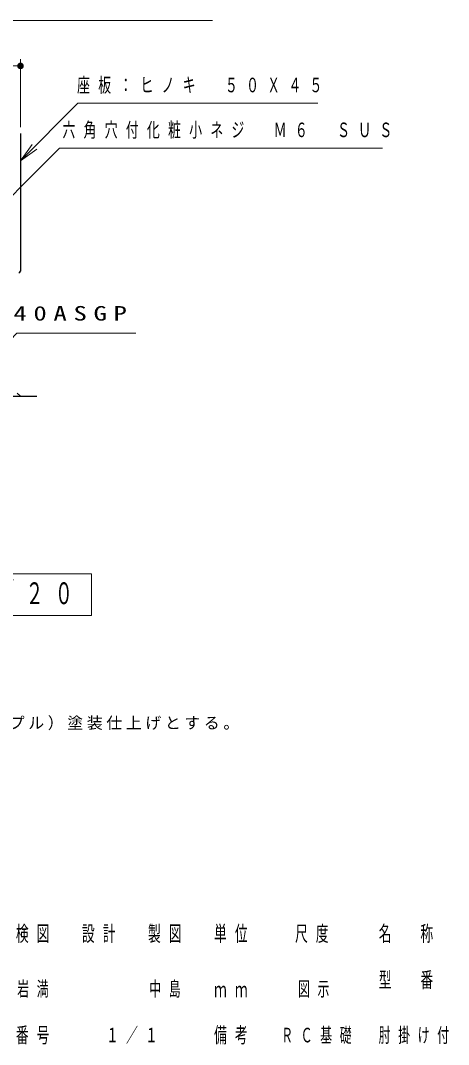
# Model space of a CAD drawing. Units: millimetres on the paper, scale 1:20. Extents: x -361 to 9, y -38 to 343.
# Drawn here: x -235 to -170.2, y 2.2 to 157.2 of the extents above; entities that cross this region are included whole.
import ezdxf

# ---------------------------------------------------------------- set-up
doc = ezdxf.new("R2010")
doc.units = ezdxf.units.MM
for name, color, linetype, lineweight in [('1_20', 7, 'Continuous', 25), ('99', 7, 'Continuous', 13), ('CLASS1', 7, 'Continuous', 13)]:
    doc.layers.add(name, color=color, linetype=linetype, lineweight=lineweight)
doc.styles.add('ＭＳ ゴシック', font='')
doc.styles.get('ＭＳ ゴシック').set_extended_font_data('MS Gothic')

# ---------------------------------------------------------------- blocks, each defined once
blk = doc.blocks.new('filled_dot')
at = {"color": 0, "linetype": 'Continuous', "lineweight": -2, "const_width": 1.25}
blk.add_lwpolyline([(-0.625, 0, 1), (0.625, 0, 1)], format="xyb", close=True, dxfattribs=at)

msp = doc.modelspace()

# ---------------------------------------------------------------- linework, layer by layer
at = {"layer": '1_20', "lineweight": 13}
for p, q in [((-234.955, 141.049), (-234.955, 151.299)), ((-242.455, 150.299), (-234.955, 150.299)), ((-234.955, 135.945), (-233.187, 138.419)), ((-234.955, 135.945), (-232.834, 138.066)), ((-232.48, 137.712), (-234.955, 135.945))]:
    msp.add_line(p, q, dxfattribs=at)
at = {"layer": '1_20'}
msp.add_line((-234.955, 140.049), (-234.955, 119.245), dxfattribs=at)
at = {"layer": '1_20', "color": 4}
for p, q in [((-235.455, 100.794), (-234.955, 100.294)), ((-279.955, 100.295), (-232.455, 100.295))]:
    msp.add_line(p, q, dxfattribs=at)
at = {"layer": '1_20', "lineweight": 13}
for points in [[(-264.955, 139.049), (-247.334, 157.176), (-205.9, 157.176)], [(-234.955, 135.945), (-226.26, 144.639), (-189.936, 144.639)], [(-242.155, 124.755), (-229.063, 137.846), (-180.165, 137.846)], [(-241.67, 103.456), (-235.52, 109.838), (-217.509, 109.838)]]:
    msp.add_lwpolyline(points, dxfattribs=at)
at = {"layer": '1_20'}
msp.add_arc((-235.205, 119.245), 0.25, 270.00005, 0.00004, dxfattribs=at)
at = {"layer": 'CLASS1'}
for p, q in [((-224.205, 73.445), (-270.705, 73.445)), ((-224.205, 67.145), (-224.205, 73.445)), ((-270.705, 67.145), (-224.205, 67.145))]:
    msp.add_line(p, q, dxfattribs=at)

# ---------------------------------------------------------------- block references
at = {"layer": '1_20', "lineweight": 13, "xscale": 0.4, "yscale": 0.4, "rotation": 180}
msp.add_blockref('filled_dot', (-234.955, 150.299), dxfattribs=at)

# ---------------------------------------------------------------- texts
at = {"layer": '1_20', "char_height": 2.199, "attachment_point": 4, "style": 'ＭＳ ゴシック'}
for s, insert in [('\\T1.64;\\W0.65;座板：ヒノキ\u3000５０Ｘ４５', (-226.39, 147.289)), ('\\T1.64;\\W0.65;六角穴付化粧小ネジ\u3000Ｍ６\u3000ＳＵＳ', (-228.605, 140.496)), ('\\T1.5;\\W1.35;40ASGP', (-236.023, 112.838))]:
    msp.add_mtext(s, dxfattribs=dict(at, insert=insert))
at = {"layer": '99', "color": 4, "char_height": 2.346, "style": 'ＭＳ ゴシック'}
for s, insert, attachment_point in [('\\T1.64;\\W0.6;検図', (-232.5, 20.167), 2), ('\\T1.64;\\W0.6;設計', (-222.5, 20.167), 2), ('\\T1.64;\\W0.6;製図', (-212.5, 20.167), 2), ('\\T1.64;\\W0.6;単位', (-202.5, 20.167), 2), ('\\T1.64;\\W0.6;尺度', (-190.25, 20.167), 2), ('\\T1.64;\\W0.6;名\u3000称', (-176, 20.167), 2), ('\\T1.64;\\W0.6;型\u3000番', (-176, 13.167), 2), ('\\T1.64;\\W0.6;ｍｍ', (-202.5, 10.5), 5), ('\\T1.64;\\W0.6;番号', (-232.5, 3.5), 5), ('\\T1.64;\\W0.6;備考', (-202.5, 3.5), 5)]:
    msp.add_mtext(s, dxfattribs=dict(at, insert=insert, attachment_point=attachment_point))
at = {"layer": '99', "char_height": 2.199, "style": 'ＭＳ ゴシック'}
for s, insert, attachment_point in [('\\T1.64;\\W0.6;岩満', (-232.5, 10.5), 5), ('\\T1.64;\\W0.6;中島', (-212.5, 10.5), 5), ('\\T1.64;\\W0.6;図示', (-190, 10.5), 5), ('\\T1.64;\\W0.6;１／１', (-217.5, 3.5), 5), ('\\T1.64;\\W0.6;ＲＣ基礎\u3000肘掛け付', (-195.5, 3.5), 4)]:
    msp.add_mtext(s, dxfattribs=dict(at, insert=insert, attachment_point=attachment_point))
at = {"layer": 'CLASS1', "style": 'ＭＳ ゴシック'}
for s, insert, char_height, attachment_point in [('\\T1.64;\\W0.6;正面図\u3000Ｓ＝１／２０', (-247.455, 70.295), 3.299, 5), ('\\T1.23;木材は、ヒノキ間伐材（一等材）とし、カンナ・ペーパーがけの上、木材保護着色塗料（メイプル）塗装仕上げとする。', (-360.743, 49.762), 1.76, 7)]:
    msp.add_mtext(s, dxfattribs=dict(at, insert=insert, char_height=char_height, attachment_point=attachment_point))

doc.saveas('drawing.dxf')
